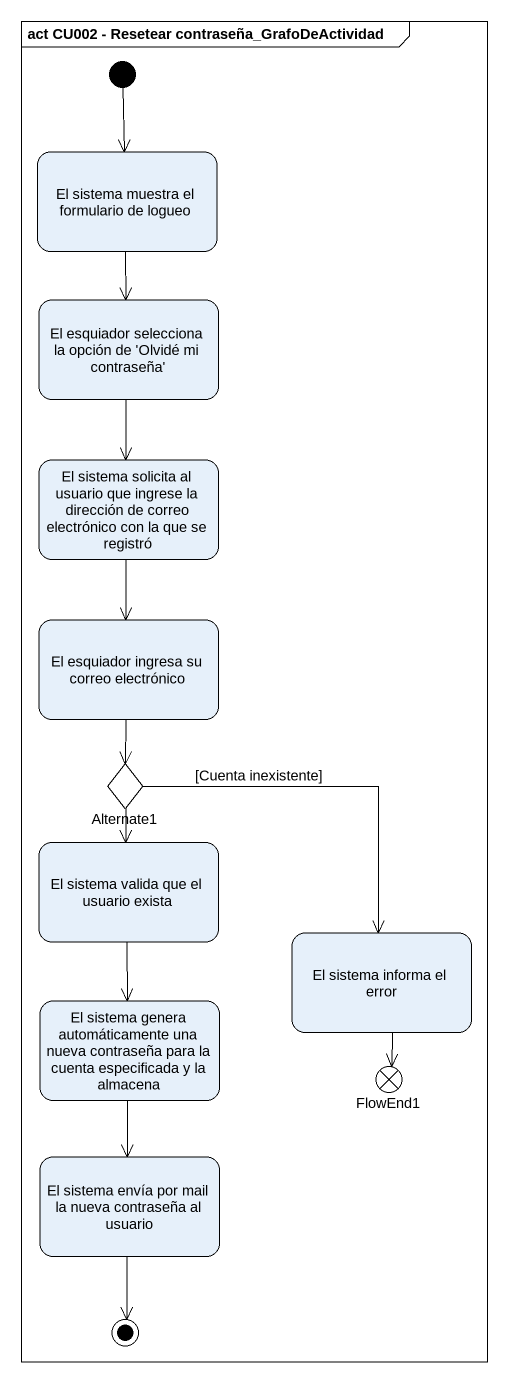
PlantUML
@startuml
mainframe act CU002 - Resetear contraseña_GrafoDeActividad
hide empty description
state "El sistema muestra el formulario de logueo" as El_sistema_muestra_el
state "El esquiador selecciona la opción de 'Olvidé mi contraseña'" as El_esquiador_selecciona_la
state "El sistema solicita al usuario que ingrese la dirección de correo electrónico con la que se registró" as El_sistema_solicita_al
state "El esquiador ingresa su correo electrónico" as El_esquiador_ingresa_su
state Alternate1 <<choice>>
state "El sistema valida que el usuario exista" as El_sistema_valida_que_el
state "El sistema informa el error" as El_sistema_informa_el_error
state "El sistema genera automáticamente una nueva contraseña para la cuenta especificada y la almacena" as El_sistema_genera
state FlowEnd1 <<end>>
state "El sistema envía por mail la nueva contraseña al usuario" as El_sistema_envía_por_mail
[*] --> El_sistema_muestra_el
El_sistema_muestra_el --> El_esquiador_selecciona_la
El_esquiador_selecciona_la --> El_sistema_solicita_al
El_sistema_solicita_al --> El_esquiador_ingresa_su
El_esquiador_ingresa_su --> Alternate1
Alternate1 --> El_sistema_valida_que_el
Alternate1 --> El_sistema_informa_el_error : [Cuenta inexistente]
El_sistema_valida_que_el --> El_sistema_genera
El_sistema_informa_el_error --> FlowEnd1
El_sistema_genera --> El_sistema_envía_por_mail
El_sistema_envía_por_mail --> [*]
@enduml
